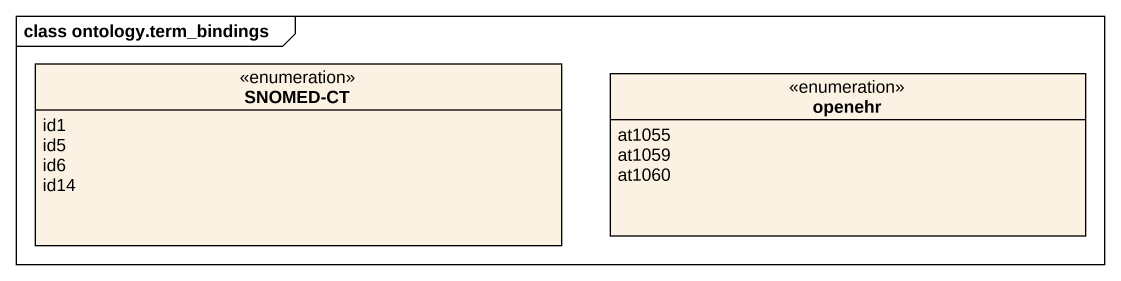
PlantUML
@startuml
mainframe class ontology.term_bindings
hide circle
hide empty members
enum "SNOMED-CT" as SNOMED_CT {
  id1
  id5
  id6
  id14
}
enum openehr {
  at1055
  at1059
  at1060
}
@enduml
